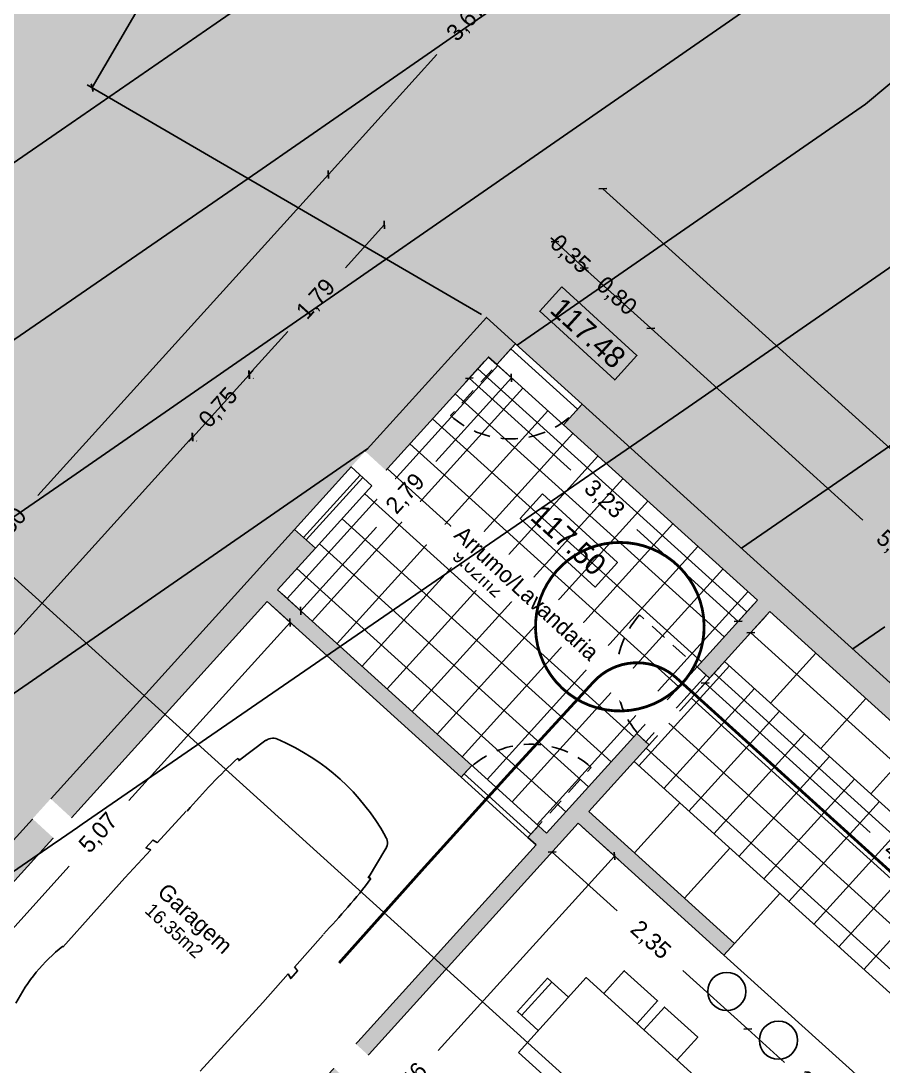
# Model space of a CAD drawing. Extents: x -196763 to -87592, y -65703 to -55832.
# Drawn here: x -87799.59 to -87791.92, y -65584.36 to -65575.05 of the extents above; entities that cross this region are included whole.
import ezdxf

# ---------------------------------------------------------------- set-up
doc = ezdxf.new("R2010")
doc.units = 0
doc.header["$MEASUREMENT"] = 0
doc.header["$PDMODE"] = 34
doc.header["$PDSIZE"] = 0.05
doc.linetypes.add('DASHED', pattern=[70, 50, -20])
for name, color, linetype in [('0_PROP.aux', 6, 'Continuous'), ('0_PROP.aux.cotas', 30, 'Continuous'), ('0_pROP.aux.legenda', 7, 'Continuous'), ('0_PROP.corte', 10, 'Continuous'), ('0_PROP.corte.vaos', 160, 'Continuous'), ('0_PROP.mob', 19, 'Continuous'), ('0_PROP.PMC', 5, 'Continuous'), ('0_PROP.trama', 251, 'Continuous'), ('0_PROP.vista3', 254, 'Continuous'), ('0_PROPfinal', 4, 'Continuous'), ('0_tramas piso0', 7, 'Continuous'), ('CV', 8, 'Continuous'), ('CVD', 6, 'Continuous')]:
    doc.layers.add(name, color=color, linetype=linetype)
doc.styles.add('creativespace', font='GOTHIC.TTF')
doc.dimstyles.new('creativespace', dxfattribs={"dimtxt": 0.15, "dimasz": 0.05, "dimexe": 0.05, "dimexo": 0.05, "dimgap": 0.2, "dimtad": 0, "dimtoh": 1, "dimzin": 1, "dimtxsty": 'creativespace', "dimblk": 'OBLIQUE', "dimcen": 0, "dimclrd": 251, "dimclre": 256, "dimclrt": 30, "dimazin": 3, "dimtfac": 1, "dimtmove": 0, "dimatfit": 3, "dimldrblk": 'OBLIQUE', "dimfxl": 1, "dimlwd": -1, "dimlwe": -1, "dimarcsym": 0})

# ---------------------------------------------------------------- blocks, each defined once
blk = doc.blocks.new('_Oblique')
at = {"color": 0, "linetype": 'ByBlock', "lineweight": -2}
blk.add_line((-0.5, -0.5), (0.5, 0.5), dxfattribs=at)
blk = doc.blocks.new('*D18')
at = {"layer": '0_PROP.aux.cotas', "transparency": 16777216}
for p, q in [((-87795.4616, -65578.0823), (-87795.6317, -65578.2702)), ((-87793.069, -65580.2475), (-87793.239, -65580.4354))]:
    blk.add_line(p, q, dxfattribs=at)
at = {"layer": '0_PROP.aux.cotas', "color": 251, "transparency": 16777216}
for p, q in [((-87795.5981, -65578.2332), (-87794.6946, -65579.0508)), ((-87793.2055, -65580.3983), (-87794.1091, -65579.5807))]:
    blk.add_line(p, q, dxfattribs=at)
at = {"layer": 'DEFPOINTS', "color": 0, "transparency": 16777216}
for p in [(-87795.4281, -65578.0453), (-87793.0355, -65580.2104), (-87793.2055, -65580.3983)]:
    blk.add_point(p, dxfattribs=at)
at = {"layer": '0_PROP.aux.cotas', "color": 251, "transparency": 16777216, "xscale": 0.05, "yscale": 0.05, "zscale": 0.05}
for p, rotation in [((-87795.5981, -65578.2332), 137.856957847918), ((-87793.2055, -65580.3983), 317.856957847918)]:
    blk.add_blockref('_Oblique', p, dxfattribs=dict(at, rotation=rotation))
at = {"layer": '0_PROP.aux.cotas', "color": 30, "transparency": 16777216, "insert": (-87794.4018, -65579.3158), "char_height": 0.15, "attachment_point": 5, "rotation": 317.85696, "style": 'creativespace'}
blk.add_mtext('3,23', dxfattribs=at)
blk = doc.blocks.new('*D19')
at = {"layer": '0_PROP.aux.cotas', "transparency": 16777216}
for p, q in [((-87792.9578, -65580.3482), (-87793.1278, -65580.5361)), ((-87787.6544, -65585.1474), (-87787.8244, -65585.3353))]:
    blk.add_line(p, q, dxfattribs=at)
at = {"layer": '0_PROP.aux.cotas', "color": 251, "transparency": 16777216}
for p, q in [((-87793.0943, -65580.499), (-87790.7321, -65582.6366)), ((-87787.7909, -65585.2982), (-87790.1531, -65583.1606))]:
    blk.add_line(p, q, dxfattribs=at)
at = {"layer": 'DEFPOINTS', "color": 0, "transparency": 16777216}
for p in [(-87792.9242, -65580.3111), (-87787.6209, -65585.1103), (-87787.7909, -65585.2982)]:
    blk.add_point(p, dxfattribs=at)
at = {"layer": '0_PROP.aux.cotas', "color": 251, "transparency": 16777216, "xscale": 0.05, "yscale": 0.05, "zscale": 0.05}
for p, rotation in [((-87793.0943, -65580.499), 137.856957847918), ((-87787.7909, -65585.2982), 317.856957847918)]:
    blk.add_blockref('_Oblique', p, dxfattribs=dict(at, rotation=rotation))
at = {"layer": '0_PROP.aux.cotas', "color": 30, "transparency": 16777216, "insert": (-87790.4426, -65582.8986), "char_height": 0.15, "attachment_point": 5, "rotation": 317.85696, "style": 'creativespace'}
blk.add_mtext('7,15', dxfattribs=at)
blk = doc.blocks.new('*D22')
at = {"layer": '0_PROP.aux.cotas', "transparency": 16777216}
for p, q in [((-87795.391, -65578.0788), (-87795.1861, -65578.2643)), ((-87797.2661, -65580.1509), (-87797.0612, -65580.3364))]:
    blk.add_line(p, q, dxfattribs=at)
at = {"layer": '0_PROP.aux.cotas', "color": 251, "transparency": 16777216}
for p, q in [((-87795.2232, -65578.2307), (-87795.8972, -65578.9755)), ((-87797.0983, -65580.3028), (-87796.4243, -65579.558))]:
    blk.add_line(p, q, dxfattribs=at)
at = {"layer": 'DEFPOINTS', "color": 0, "transparency": 16777216}
for p in [(-87795.4281, -65578.0453), (-87797.3032, -65580.1174), (-87797.0983, -65580.3028)]:
    blk.add_point(p, dxfattribs=at)
at = {"layer": '0_PROP.aux.cotas', "color": 251, "transparency": 16777216, "xscale": 0.05, "yscale": 0.05, "zscale": 0.05}
for p, rotation in [((-87795.2232, -65578.2307), 47.85695784791795), ((-87797.0983, -65580.3028), 227.856957847918)]:
    blk.add_blockref('_Oblique', p, dxfattribs=dict(at, rotation=rotation))
at = {"layer": '0_PROP.aux.cotas', "color": 30, "transparency": 16777216, "insert": (-87796.1607, -65579.2668), "char_height": 0.15, "attachment_point": 5, "rotation": 47.85696, "style": 'creativespace'}
blk.add_mtext('2,79', dxfattribs=at)
blk = doc.blocks.new('*D23')
at = {"layer": '0_PROP.aux.cotas', "transparency": 16777216}
for p, q in [((-87797.3601, -65580.2547), (-87797.1552, -65580.4402)), ((-87800.7587, -65584.0104), (-87800.5537, -65584.1958))]:
    blk.add_line(p, q, dxfattribs=at)
at = {"layer": '0_PROP.aux.cotas', "color": 251, "transparency": 16777216}
for p, q in [((-87797.1922, -65580.4066), (-87798.6262, -65581.9912)), ((-87800.5908, -65584.1622), (-87799.1569, -65582.5777))]:
    blk.add_line(p, q, dxfattribs=at)
at = {"layer": 'DEFPOINTS', "color": 0, "transparency": 16777216}
for p in [(-87797.3971, -65580.2212), (-87800.7957, -65583.9768), (-87800.5908, -65584.1622)]:
    blk.add_point(p, dxfattribs=at)
at = {"layer": '0_PROP.aux.cotas', "color": 251, "transparency": 16777216, "xscale": 0.05, "yscale": 0.05, "zscale": 0.05}
for p, rotation in [((-87797.1922, -65580.4066), 47.85695784791795), ((-87800.5908, -65584.1622), 227.856957847918)]:
    blk.add_blockref('_Oblique', p, dxfattribs=dict(at, rotation=rotation))
at = {"layer": '0_PROP.aux.cotas', "color": 30, "transparency": 16777216, "insert": (-87798.8915, -65582.2844), "char_height": 0.15, "attachment_point": 5, "rotation": 47.85696, "style": 'creativespace'}
blk.add_mtext('5,07', dxfattribs=at)
blk = doc.blocks.new('*D24')
at = {"layer": '0_PROP.aux.cotas', "transparency": 16777216}
for p, q in [((-87800.7622, -65583.9397), (-87800.6087, -65583.7701)), ((-87798.3696, -65586.1049), (-87798.2161, -65585.9353))]:
    blk.add_line(p, q, dxfattribs=at)
at = {"layer": '0_PROP.aux.cotas', "color": 251, "transparency": 16777216}
for p, q in [((-87800.6422, -65583.8072), (-87799.7387, -65584.6248)), ((-87798.2496, -65585.9723), (-87799.1532, -65585.1547))]:
    blk.add_line(p, q, dxfattribs=at)
at = {"layer": 'DEFPOINTS', "color": 0, "transparency": 16777216}
for p in [(-87800.7957, -65583.9768), (-87798.2496, -65585.9723), (-87798.4031, -65586.142)]:
    blk.add_point(p, dxfattribs=at)
at = {"layer": '0_PROP.aux.cotas', "color": 251, "transparency": 16777216, "xscale": 0.05, "yscale": 0.05, "zscale": 0.05}
for p, rotation in [((-87800.6422, -65583.8072), 137.856957847918), ((-87798.2496, -65585.9723), 317.856957847918)]:
    blk.add_blockref('_Oblique', p, dxfattribs=dict(at, rotation=rotation))
at = {"layer": '0_PROP.aux.cotas', "color": 30, "transparency": 16777216, "insert": (-87799.4459, -65584.8898), "char_height": 0.15, "attachment_point": 5, "rotation": 317.85696, "style": 'creativespace'}
blk.add_mtext('3,23', dxfattribs=at)
blk = doc.blocks.new('*D31')
at = {"layer": '0_PROP.aux.cotas', "transparency": 16777216}
for p, q in [((-87794.5915, -65582.228), (-87794.2692, -65582.5196)), ((-87798.2548, -65586.2762), (-87797.9326, -65586.5678))]:
    blk.add_line(p, q, dxfattribs=at)
at = {"layer": '0_PROP.aux.cotas', "color": 251, "transparency": 16777216}
for p, q in [((-87794.3063, -65582.486), (-87795.8738, -65584.2182)), ((-87797.9696, -65586.5342), (-87796.4021, -65584.802))]:
    blk.add_line(p, q, dxfattribs=at)
at = {"layer": 'DEFPOINTS', "color": 0, "transparency": 16777216}
for p in [(-87794.6285, -65582.1944), (-87798.2919, -65586.2426), (-87797.9696, -65586.5342)]:
    blk.add_point(p, dxfattribs=at)
at = {"layer": '0_PROP.aux.cotas', "color": 251, "transparency": 16777216, "xscale": 0.05, "yscale": 0.05, "zscale": 0.05}
for p, rotation in [((-87794.3063, -65582.486), 47.85695784791795), ((-87797.9696, -65586.5342), 227.856957847918)]:
    blk.add_blockref('_Oblique', p, dxfattribs=dict(at, rotation=rotation))
at = {"layer": '0_PROP.aux.cotas', "color": 30, "transparency": 16777216, "insert": (-87796.138, -65584.5101), "char_height": 0.15, "attachment_point": 5, "rotation": 47.85696, "style": 'creativespace'}
blk.add_mtext('5,46', dxfattribs=at)
blk = doc.blocks.new('*D32')
at = {"layer": '0_PROP.aux.cotas', "color": 251, "transparency": 16777216}
for p, q in [((-87794.8609, -65582.4512), (-87794.2833, -65582.974)), ((-87793.1201, -65584.0266), (-87793.6978, -65583.5038))]:
    blk.add_line(p, q, dxfattribs=at)
at = {"layer": 'DEFPOINTS', "color": 0, "transparency": 16777216}
for p in [(-87794.8609, -65582.4512), (-87793.1201, -65584.0266), (-87793.1201, -65584.0266)]:
    blk.add_point(p, dxfattribs=at)
at = {"layer": '0_PROP.aux.cotas', "color": 251, "transparency": 16777216, "xscale": 0.05, "yscale": 0.05, "zscale": 0.05}
for p, rotation in [((-87794.8609, -65582.4512), 137.856957847918), ((-87793.1201, -65584.0266), 317.856957847918)]:
    blk.add_blockref('_Oblique', p, dxfattribs=dict(at, rotation=rotation))
at = {"layer": '0_PROP.aux.cotas', "color": 30, "transparency": 16777216, "insert": (-87793.9905, -65583.2389), "char_height": 0.15, "attachment_point": 5, "rotation": 317.85696, "style": 'creativespace'}
blk.add_mtext('2,35', dxfattribs=at)
blk = doc.blocks.new('*D33')
at = {"layer": '0_PROP.aux.cotas', "color": 251, "transparency": 16777216}
for p, q in [((-87793.1201, -65584.0266), (-87792.7934, -65584.3223)), ((-87791.927, -65585.1063), (-87792.2538, -65584.8106))]:
    blk.add_line(p, q, dxfattribs=at)
at = {"layer": 'DEFPOINTS', "color": 0, "transparency": 16777216}
for p in [(-87793.1201, -65584.0266), (-87791.927, -65585.1063), (-87791.927, -65585.1063)]:
    blk.add_point(p, dxfattribs=at)
at = {"layer": '0_PROP.aux.cotas', "color": 251, "transparency": 16777216, "xscale": 0.05, "yscale": 0.05, "zscale": 0.05}
for p, rotation in [((-87793.1201, -65584.0266), 137.856957847918), ((-87791.927, -65585.1063), 317.856957847918)]:
    blk.add_blockref('_Oblique', p, dxfattribs=dict(at, rotation=rotation))
at = {"layer": '0_PROP.aux.cotas', "color": 30, "transparency": 16777216, "insert": (-87792.5236, -65584.5664), "char_height": 0.15, "attachment_point": 5, "rotation": 317.85696, "style": 'creativespace'}
blk.add_mtext('1,61', dxfattribs=at)
blk = doc.blocks.new('*D36')
at = {"layer": '0_PROP.aux.cotas', "transparency": 16777216}
for p, q in [((-87793.3604, -65580.793), (-87793.5334, -65580.9842)), ((-87789.8365, -65583.9819), (-87790.0095, -65584.1731))]:
    blk.add_line(p, q, dxfattribs=at)
at = {"layer": '0_PROP.aux.cotas', "color": 251, "transparency": 16777216}
for p, q in [((-87793.4998, -65580.9471), (-87792.031, -65582.2763)), ((-87789.9759, -65584.136), (-87791.4448, -65582.8068))]:
    blk.add_line(p, q, dxfattribs=at)
at = {"layer": 'DEFPOINTS', "color": 0, "transparency": 16777216}
for p in [(-87793.3268, -65580.756), (-87793.4998, -65580.9471), (-87789.803, -65583.9448)]:
    blk.add_point(p, dxfattribs=at)
at = {"layer": '0_PROP.aux.cotas', "color": 251, "transparency": 16777216, "xscale": 0.05, "yscale": 0.05, "zscale": 0.05}
for p, rotation in [((-87793.4998, -65580.9471), 137.856957847918), ((-87789.9759, -65584.136), 317.856957847918)]:
    blk.add_blockref('_Oblique', p, dxfattribs=dict(at, rotation=rotation))
at = {"layer": '0_PROP.aux.cotas', "color": 30, "transparency": 16777216, "insert": (-87791.7379, -65582.5415), "char_height": 0.15, "attachment_point": 5, "rotation": 317.85696, "style": 'creativespace'}
blk.add_mtext('4,75', dxfattribs=at)
blk = doc.blocks.new('*D64')
at = {"layer": '0_PROP.aux.cotas', "color": 251, "transparency": 16777216}
for p, q in [((-87796.8516, -65576.42), (-87799.4377, -65579.2777)), ((-87802.5547, -65582.7222), (-87799.9686, -65579.8644))]:
    blk.add_line(p, q, dxfattribs=at)
at = {"layer": 'DEFPOINTS', "color": 0, "transparency": 16777216}
for p in [(-87796.8516, -65576.42), (-87802.5547, -65582.7222), (-87802.5547, -65582.7222)]:
    blk.add_point(p, dxfattribs=at)
at = {"layer": '0_PROP.aux.cotas', "color": 251, "transparency": 16777216, "xscale": 0.05, "yscale": 0.05, "zscale": 0.05}
for p, rotation in [((-87796.8516, -65576.42), 47.85695784791795), ((-87802.5547, -65582.7222), 227.856957847918)]:
    blk.add_blockref('_Oblique', p, dxfattribs=dict(at, rotation=rotation))
at = {"layer": '0_PROP.aux.cotas', "color": 30, "transparency": 16777216, "insert": (-87799.7031, -65579.5711), "char_height": 0.15, "attachment_point": 5, "rotation": 47.85696, "style": 'creativespace'}
blk.add_mtext('8,50', dxfattribs=at)
blk = doc.blocks.new('*D65')
at = {"layer": '0_PROP.aux.cotas', "color": 251, "transparency": 16777216}
for p, q in [((-87797.5557, -65578.2031), (-87797.5221, -65578.166)), ((-87798.0589, -65578.7592), (-87797.5557, -65578.2031)), ((-87798.0589, -65578.7592), (-87798.0925, -65578.7963))]:
    blk.add_line(p, q, dxfattribs=at)
at = {"layer": '0_PROP.aux.cotas', "transparency": 16777216}
for p, q in [((-87797.5216, -65578.2339), (-87797.5186, -65578.2366)), ((-87798.0249, -65578.79), (-87798.0218, -65578.7927))]:
    blk.add_line(p, q, dxfattribs=at)
at = {"layer": 'DEFPOINTS', "color": 0, "transparency": 16777216}
for p in [(-87797.5587, -65578.2004), (-87797.5557, -65578.2031), (-87798.0619, -65578.7565)]:
    blk.add_point(p, dxfattribs=at)
at = {"layer": '0_PROP.aux.cotas', "color": 251, "transparency": 16777216, "xscale": 0.05, "yscale": 0.05, "zscale": 0.05}
for p, rotation in [((-87797.5557, -65578.2031), 227.856957847918), ((-87798.0589, -65578.7592), 47.85695784791795)]:
    blk.add_blockref('_Oblique', p, dxfattribs=dict(at, rotation=rotation))
at = {"layer": '0_PROP.aux.cotas', "color": 30, "transparency": 16777216, "insert": (-87797.8251, -65578.5008), "char_height": 0.15, "attachment_point": 5, "rotation": 47.85696, "style": 'creativespace'}
blk.add_mtext('0,75', dxfattribs=at)
blk = doc.blocks.new('*D66')
at = {"layer": '0_PROP.aux.cotas', "color": 251, "transparency": 16777216}
for p, q in [((-87796.3545, -65576.8697), (-87796.7009, -65577.2525)), ((-87797.5587, -65578.2004), (-87797.2123, -65577.8176))]:
    blk.add_line(p, q, dxfattribs=at)
at = {"layer": 'DEFPOINTS', "color": 0, "transparency": 16777216}
for p in [(-87796.3545, -65576.8697), (-87796.3545, -65576.8697), (-87797.5587, -65578.2004)]:
    blk.add_point(p, dxfattribs=at)
at = {"layer": '0_PROP.aux.cotas', "color": 251, "transparency": 16777216, "xscale": 0.05, "yscale": 0.05, "zscale": 0.05}
for p, rotation in [((-87796.3545, -65576.8697), 47.85695784791795), ((-87797.5587, -65578.2004), 227.856957847918)]:
    blk.add_blockref('_Oblique', p, dxfattribs=dict(at, rotation=rotation))
at = {"layer": '0_PROP.aux.cotas', "color": 30, "transparency": 16777216, "insert": (-87796.9566, -65577.535), "char_height": 0.15, "attachment_point": 5, "rotation": 47.85696, "style": 'creativespace'}
blk.add_mtext('1,79', dxfattribs=at)
blk = doc.blocks.new('*D67')
at = {"layer": '0_PROP.aux.cotas', "color": 251, "transparency": 16777216}
for p, q in [((-87798.0619, -65578.7565), (-87799.7956, -65580.6723)), ((-87802.0577, -65583.172), (-87800.324, -65581.2561))]:
    blk.add_line(p, q, dxfattribs=at)
at = {"layer": 'DEFPOINTS', "color": 0, "transparency": 16777216}
for p in [(-87798.0619, -65578.7565), (-87802.0577, -65583.172), (-87802.0577, -65583.172)]:
    blk.add_point(p, dxfattribs=at)
at = {"layer": '0_PROP.aux.cotas', "color": 251, "transparency": 16777216, "xscale": 0.05, "yscale": 0.05, "zscale": 0.05}
for p, rotation in [((-87798.0619, -65578.7565), 47.85695784791795), ((-87802.0577, -65583.172), 227.856957847918)]:
    blk.add_blockref('_Oblique', p, dxfattribs=dict(at, rotation=rotation))
at = {"layer": '0_PROP.aux.cotas', "color": 30, "transparency": 16777216, "insert": (-87800.0598, -65580.9642), "char_height": 0.15, "attachment_point": 5, "rotation": 47.85696, "style": 'creativespace'}
blk.add_mtext('5,96', dxfattribs=at)
blk = doc.blocks.new('*D69')
at = {"layer": '0_PROP.aux.cotas', "color": 251, "transparency": 16777216}
for p, q in [((-87794.39, -65573.6998), (-87795.355, -65574.7662)), ((-87796.8516, -65576.42), (-87795.8865, -65575.3535))]:
    blk.add_line(p, q, dxfattribs=at)
at = {"layer": 'DEFPOINTS', "color": 0, "transparency": 16777216}
for p in [(-87794.39, -65573.6998), (-87794.39, -65573.6998), (-87796.8516, -65576.42)]:
    blk.add_point(p, dxfattribs=at)
at = {"layer": '0_PROP.aux.cotas', "color": 251, "transparency": 16777216, "xscale": 0.05, "yscale": 0.05, "zscale": 0.05}
for p, rotation in [((-87794.39, -65573.6998), 47.85695784791795), ((-87796.8516, -65576.42), 227.856957847918)]:
    blk.add_blockref('_Oblique', p, dxfattribs=dict(at, rotation=rotation))
at = {"layer": '0_PROP.aux.cotas', "color": 30, "transparency": 16777216, "insert": (-87795.6208, -65575.0599), "char_height": 0.15, "attachment_point": 5, "rotation": 47.85696, "style": 'creativespace'}
blk.add_mtext('3,67', dxfattribs=at)
blk = doc.blocks.new('*D70')
at = {"layer": '0_PROP.aux.cotas', "color": 251, "transparency": 16777216}
for p, q in [((-87794.8357, -65577.0181), (-87794.8728, -65576.9845)), ((-87794.8357, -65577.0181), (-87794.5762, -65577.2529)), ((-87794.5762, -65577.2529), (-87794.5391, -65577.2865))]:
    blk.add_line(p, q, dxfattribs=at)
at = {"layer": 'DEFPOINTS', "color": 0, "transparency": 16777216}
for p in [(-87794.8357, -65577.0181), (-87794.5762, -65577.2529), (-87794.5762, -65577.2529)]:
    blk.add_point(p, dxfattribs=at)
at = {"layer": '0_PROP.aux.cotas', "color": 251, "transparency": 16777216, "xscale": 0.05, "yscale": 0.05, "zscale": 0.05}
for p, rotation in [((-87794.8357, -65577.0181), 317.856957847918), ((-87794.5762, -65577.2529), 137.856957847918)]:
    blk.add_blockref('_Oblique', p, dxfattribs=dict(at, rotation=rotation))
at = {"layer": '0_PROP.aux.cotas', "color": 30, "transparency": 16777216, "insert": (-87794.706, -65577.1355), "char_height": 0.15, "attachment_point": 5, "rotation": 317.85696, "style": 'creativespace'}
blk.add_mtext('0,35', dxfattribs=at)
blk = doc.blocks.new('*D71')
at = {"layer": '0_PROP.aux.cotas', "color": 251, "transparency": 16777216}
for p, q in [((-87794.5762, -65577.2529), (-87794.6133, -65577.2194)), ((-87794.5762, -65577.2529), (-87793.983, -65577.7897)), ((-87793.983, -65577.7897), (-87793.9459, -65577.8233))]:
    blk.add_line(p, q, dxfattribs=at)
at = {"layer": 'DEFPOINTS', "color": 0, "transparency": 16777216}
for p in [(-87794.5762, -65577.2529), (-87793.983, -65577.7897), (-87793.983, -65577.7897)]:
    blk.add_point(p, dxfattribs=at)
at = {"layer": '0_PROP.aux.cotas', "color": 251, "transparency": 16777216, "xscale": 0.05, "yscale": 0.05, "zscale": 0.05}
for p, rotation in [((-87794.5762, -65577.2529), 317.856957847918), ((-87793.983, -65577.7897), 137.856957847918)]:
    blk.add_blockref('_Oblique', p, dxfattribs=dict(at, rotation=rotation))
at = {"layer": '0_PROP.aux.cotas', "color": 30, "transparency": 16777216, "insert": (-87794.2939, -65577.5084), "char_height": 0.15, "attachment_point": 5, "rotation": 317.85696, "style": 'creativespace'}
blk.add_mtext('0,80', dxfattribs=at)
blk = doc.blocks.new('*D72')
at = {"layer": '0_PROP.aux.cotas', "color": 251, "transparency": 16777216}
for p, q in [((-87793.983, -65577.7897), (-87792.096, -65579.4974)), ((-87789.6236, -65581.7347), (-87791.5107, -65580.027))]:
    blk.add_line(p, q, dxfattribs=at)
at = {"layer": 'DEFPOINTS', "color": 0, "transparency": 16777216}
for p in [(-87793.983, -65577.7897), (-87789.6236, -65581.7347), (-87789.6236, -65581.7347)]:
    blk.add_point(p, dxfattribs=at)
at = {"layer": '0_PROP.aux.cotas', "color": 251, "transparency": 16777216, "xscale": 0.05, "yscale": 0.05, "zscale": 0.05}
for p, rotation in [((-87793.983, -65577.7897), 137.856957847918), ((-87789.6236, -65581.7347), 317.856957847918)]:
    blk.add_blockref('_Oblique', p, dxfattribs=dict(at, rotation=rotation))
at = {"layer": '0_PROP.aux.cotas', "color": 30, "transparency": 16777216, "insert": (-87791.8033, -65579.7622), "char_height": 0.15, "attachment_point": 5, "rotation": 317.85696, "style": 'creativespace'}
blk.add_mtext('5,88', dxfattribs=at)
blk = doc.blocks.new('*D77')
at = {"layer": '0_PROP.aux.cotas', "color": 251, "transparency": 16777216}
for p, q in [((-87794.4101, -65576.5477), (-87788.2503, -65582.1219)), ((-87781.4348, -65588.2895), (-87787.5946, -65582.7153))]:
    blk.add_line(p, q, dxfattribs=at)
at = {"layer": 'DEFPOINTS', "color": 0, "transparency": 16777216}
for p in [(-87794.4101, -65576.5477), (-87781.4348, -65588.2895), (-87781.4348, -65588.2895)]:
    blk.add_point(p, dxfattribs=at)
at = {"layer": '0_PROP.aux.cotas', "color": 251, "transparency": 16777216, "xscale": 0.05, "yscale": 0.05, "zscale": 0.05}
for p, rotation in [((-87794.4101, -65576.5477), 137.856957847918), ((-87781.4348, -65588.2895), 317.856957847918)]:
    blk.add_blockref('_Oblique', p, dxfattribs=dict(at, rotation=rotation))
at = {"layer": '0_PROP.aux.cotas', "color": 30, "transparency": 16777216, "insert": (-87787.9224, -65582.4186), "char_height": 0.15, "attachment_point": 5, "rotation": 317.85696, "style": 'creativespace'}
blk.add_mtext('17,50', dxfattribs=at)
blk = doc.blocks.new('*D88')
at = {"layer": '0_PROP.aux.cotas', "color": 251, "transparency": 16777216}
for p, q in [((-87795.4923, -65569.7111), (-87797.0256, -65572.3405)), ((-87798.9535, -65575.6466), (-87797.4202, -65573.0172))]:
    blk.add_line(p, q, dxfattribs=at)
at = {"layer": '0_PROP.aux.cotas', "transparency": 16777216}
for p, q in [((-87792.0277, -65571.7314), (-87795.5355, -65569.6859)), ((-87795.4889, -65577.667), (-87798.9967, -65575.6214))]:
    blk.add_line(p, q, dxfattribs=at)
at = {"layer": 'DEFPOINTS', "color": 0, "transparency": 16777216}
for p in [(-87795.4923, -65569.7111), (-87791.9845, -65571.7566), (-87795.4457, -65577.6922)]:
    blk.add_point(p, dxfattribs=at)
at = {"layer": '0_PROP.aux.cotas', "color": 251, "transparency": 16777216, "xscale": 0.05, "yscale": 0.05, "zscale": 0.05}
for p, rotation in [((-87795.4923, -65569.7111), 59.75197543838532), ((-87798.9535, -65575.6466), 239.7519754383853)]:
    blk.add_blockref('_Oblique', p, dxfattribs=dict(at, rotation=rotation))
at = {"layer": '0_PROP.aux.cotas', "color": 30, "transparency": 16777216, "insert": (-87797.2229, -65572.6788), "char_height": 0.15, "attachment_point": 5, "rotation": 239.75198, "style": 'creativespace'}
blk.add_mtext('7,00', dxfattribs=at)

msp = doc.modelspace()

# ---------------------------------------------------------------- hatches: boundary and pattern name
at = {"layer": '0_PROP.trama'}
h = msp.add_hatch(color=256, dxfattribs=at)
h.dxf.hatch_style = 1
h.paths.add_polyline_path([(-87792.7565, -65580.1257), (-87792.8677, -65580.0251), (-87792.8677, -65580.0251), (-87792.7565, -65580.1257)])
h.paths.add_polyline_path([(-87792.7565, -65580.1257), (-87792.8677, -65580.0251), (-87792.8677, -65580.0251), (-87794.593, -65578.4638), (-87794.7611, -65578.6488), (-87793.0355, -65580.2104), (-87793.5722, -65580.8036), (-87793.4907, -65580.8774), (-87793.461, -65580.9043), (-87792.7565, -65580.1257)])
h.paths.add_polyline_path([(-87795.1862, -65577.927), (-87795.4457, -65577.6922), (-87796.6498, -65579.0228), (-87796.5572, -65579.1067), (-87796.4645, -65579.1906), (-87795.4281, -65578.0453), (-87795.3539, -65578.1124)])
h = msp.add_hatch(color=256, dxfattribs=at)
h.dxf.hatch_style = 1
h.paths.add_polyline_path([(-87801.1488, -65583.9944), (-87800.9164, -65584.2047), (-87800.8326, -65584.112), (-87800.7487, -65584.0194), (-87800.7957, -65583.9768), (-87797.3971, -65580.2212), (-87795.6706, -65581.7837), (-87795.6194, -65581.7272), (-87795.5765, -65581.6799), (-87795.5877, -65581.6698), (-87797.3032, -65580.1174), (-87796.9677, -65579.7467), (-87797.1531, -65579.5789)])
h.paths.add_polyline_path([(-87798.4031, -65586.142), (-87798.5243, -65586.0323), (-87798.692, -65586.2177), (-87798.4596, -65586.428), (-87794.6285, -65582.1944), (-87793.3326, -65583.3672), (-87793.2387, -65583.2634), (-87794.5346, -65582.0906), (-87793.9979, -65581.4975), (-87794.0544, -65581.4464), (-87794.109, -65581.3968), (-87794.9106, -65582.2826), (-87794.9833, -65582.2167), (-87795.0504, -65582.2909), (-87795.0773, -65582.3205), (-87795.0045, -65582.3864)])
h.paths.add_polyline_path([(-87789.1214, -65583.4152), (-87789.2892, -65583.6006), (-87787.6209, -65585.1103), (-87787.4531, -65584.9249)])
h = msp.add_hatch(color=256, dxfattribs=at)
h.dxf.hatch_style = 1
h.paths.add_polyline_path([(-87790.2336, -65582.4088), (-87792.7565, -65580.1257), (-87792.9242, -65580.3111), (-87790.4014, -65582.5941)])

# ---------------------------------------------------------------- linework, layer by layer
at = {"layer": '0_PROP.aux', "linetype": 'DASHED', "ltscale": 0.003}
for p, q in [((-87793.4907, -65580.8774), (-87794.084, -65580.3406)), ((-87795.0504, -65582.2909), (-87794.5136, -65581.6976))]:
    msp.add_line(p, q, dxfattribs=at)
msp.add_lwpolyline([(-87795.2281, -65577.9733), (-87795.7649, -65578.5665)], dxfattribs=at)
for centre, start, end in [((-87793.4907, -65580.8774), 137.85696, 230.72252), ((-87795.0504, -65582.2909), 47.85696, 140.72252)]:
    msp.add_arc(centre, 0.8001, start, end, dxfattribs=at)
at = {"layer": '0_PROP.aux.cotas'}
for points in [[(-87794.7743, -65577.419), (-87794.9717, -65577.6371), (-87794.3037, -65578.2483), (-87794.1064, -65578.0302)], [(-87794.9483, -65579.2628), (-87795.1457, -65579.481), (-87794.4778, -65580.0921), (-87794.2804, -65579.874)]]:
    msp.add_lwpolyline(points, close=True, dxfattribs=at)
at = {"layer": '0_PROP.corte', "linetype": 'Continuous'}
for p, q in [((-87793.461, -65580.9043), (-87793.5175, -65580.8531)), ((-87793.9979, -65581.4975), (-87794.0544, -65581.4464))]:
    msp.add_line(p, q, dxfattribs=at)
at = {"layer": '0_PROP.corte'}
for p, q in [((-87795.6706, -65581.7837), (-87795.6194, -65581.7272)), ((-87795.0773, -65582.3205), (-87795.0262, -65582.264))]:
    msp.add_line(p, q, dxfattribs=at)
for points in [[(-87795.1862, -65577.927), (-87795.4457, -65577.6922), (-87796.6498, -65579.0228)], [(-87795.3539, -65578.1124), (-87795.1862, -65577.927)], [(-87795.3539, -65578.1124), (-87795.1862, -65577.927)], [(-87795.3539, -65578.1124), (-87795.4281, -65578.0453), (-87796.4645, -65579.1906)], [(-87794.7608, -65578.6492), (-87794.593, -65578.4638)], [(-87794.593, -65578.4638), (-87790.2336, -65582.4088)], [(-87793.0355, -65580.2104), (-87794.7608, -65578.6492)], [(-87796.4645, -65579.1906), (-87796.6498, -65579.0228)], [(-87797.1531, -65579.5789), (-87801.1488, -65583.9944), (-87800.9164, -65584.2047)], [(-87796.9677, -65579.7467), (-87797.1531, -65579.5789)], [(-87796.9677, -65579.7467), (-87797.3032, -65580.1174)], [(-87795.5765, -65581.6799), (-87797.3032, -65580.1174)], [(-87797.3971, -65580.2212), (-87800.7957, -65583.9768), (-87800.7487, -65584.0194)], [(-87795.6706, -65581.7837), (-87797.3971, -65580.2212)], [(-87793.5722, -65580.8036), (-87793.0355, -65580.2104)], [(-87793.461, -65580.9043), (-87792.9242, -65580.3111)], [(-87792.9242, -65580.3111), (-87790.4014, -65582.5941), (-87790.2336, -65582.4088)], [(-87794.9106, -65582.2826), (-87794.109, -65581.3968)], [(-87793.9978, -65581.4974), (-87794.109, -65581.3968)], [(-87794.5346, -65582.0906), (-87793.9978, -65581.4974)], [(-87795.5765, -65581.6799), (-87795.6705, -65581.7837)], [(-87794.5346, -65582.0906), (-87793.2387, -65583.2634), (-87793.3326, -65583.3672), (-87794.6285, -65582.1944)], [(-87798.2919, -65586.2426), (-87794.6285, -65582.1944)], [(-87794.9833, -65582.2167), (-87795.0773, -65582.3205)], [(-87794.9106, -65582.2826), (-87794.9833, -65582.2167)], [(-87795.0045, -65582.3864), (-87795.0773, -65582.3205)], [(-87798.4031, -65586.142), (-87795.0045, -65582.3864)]]:
    msp.add_lwpolyline(points, dxfattribs=at)
at = {"layer": '0_PROP.corte', "linetype": 'Continuous'}
msp.add_lwpolyline([(-87793.461, -65580.9043), (-87793.5722, -65580.8036)], dxfattribs=at)
at = {"layer": '0_PROP.corte.vaos', "linetype": 'Continuous'}
for points in [[(-87794.593, -65578.4638), (-87795.1862, -65577.927), (-87795.2281, -65577.9733), (-87794.6349, -65578.5101), (-87794.593, -65578.4638)], [(-87793.461, -65580.9043), (-87793.4907, -65580.8774), (-87794.0276, -65581.4707), (-87793.9979, -65581.4975), (-87793.461, -65580.9043)], [(-87795.0773, -65582.3205), (-87795.0504, -65582.2909), (-87795.6437, -65581.754), (-87795.6706, -65581.7837), (-87795.0773, -65582.3205)]]:
    msp.add_lwpolyline(points, dxfattribs=at)
at = {"layer": '0_PROP.mob'}
for points in [[(-87792.5146, -65580.6818), (-87792.9172, -65581.1267)], [(-87793.3268, -65580.756), (-87788.0234, -65585.5552)], [(-87792.0697, -65581.0844), (-87792.4723, -65581.5293)], [(-87797.6503, -65581.6379), (-87797.4077, -65581.4549)], [(-87791.6248, -65581.487), (-87792.0274, -65581.9319)], [(-87797.6625, -65581.6182), (-87797.6326, -65581.6325)], [(-87794.132, -65581.6457), (-87791.4205, -65584.0995)], [(-87793.7258, -65582.0133), (-87794.1284, -65582.4582)], [(-87793.2809, -65582.4159), (-87793.6835, -65582.8608)], [(-87792.8361, -65582.8185), (-87793.2387, -65583.2634)], [(-87793.3326, -65583.3672), (-87791.917, -65584.6482)], [(-87794.7163, -65583.7425), (-87794.9023, -65583.5742), (-87795.1708, -65583.8709), (-87794.9848, -65584.0392)], [(-87794.4027, -65583.7094), (-87794.2195, -65583.507), (-87793.9229, -65583.7754), (-87794.1061, -65583.9779)], [(-87794.8647, -65583.6083), (-87795.1331, -65583.905)], [(-87793.7494, -65584.3007), (-87793.5662, -65584.0982), (-87793.8628, -65583.8298), (-87794.046, -65584.0322)]]:
    msp.add_lwpolyline(points, dxfattribs=at)
msp.add_lwpolyline([(-87795.1616, -65584.2346), (-87794.1964, -65585.108), (-87793.5935, -65584.4418), (-87794.5587, -65583.5683)], close=True, dxfattribs=at)
for centre in [(-87793.3076, -65583.6917), (-87792.8476, -65584.1251)]:
    msp.add_circle(centre, 0.1699, dxfattribs=at)
for centre, radius, start, end in [((-87797.3467, -65581.5371), 0.1, 56.96464, 126.55202), ((-87798.0933, -65583.2896), 2.0051, 29.33399, 66.37992), ((-87796.4262, -65582.3702), 0.1, 329.16189, 38.74928)]:
    msp.add_arc(centre, radius, start, end, dxfattribs=at)
at = {"layer": '0_PROP.trama'}
for points in [[(-87795.344, -65578.1214), (-87797.2191, -65580.1935)], [(-87793.1294, -65580.3142), (-87795.522, -65578.1491)], [(-87795.3539, -65578.1124), (-87794.7608, -65578.6492)], [(-87795.1215, -65578.3227), (-87796.9967, -65580.3948)], [(-87793.3307, -65580.5367), (-87795.7233, -65578.3715)], [(-87794.8991, -65578.524), (-87796.7742, -65580.5961)], [(-87793.532, -65580.7591), (-87795.9246, -65578.594)], [(-87794.6767, -65578.7253), (-87796.5518, -65580.7974)], [(-87793.7333, -65580.9816), (-87796.1259, -65578.8164)], [(-87794.4542, -65578.9266), (-87796.3293, -65580.9987)], [(-87793.9346, -65581.204), (-87796.3272, -65579.0388)], [(-87794.2318, -65579.1279), (-87796.1069, -65581.2)], [(-87794.1359, -65581.4265), (-87796.5285, -65579.2613)], [(-87794.0093, -65579.3292), (-87795.8845, -65581.4013)], [(-87794.3372, -65581.6489), (-87796.7298, -65579.4837)], [(-87793.7869, -65579.5304), (-87795.662, -65581.6026)], [(-87794.5385, -65581.8713), (-87796.9311, -65579.7062)], [(-87793.5644, -65579.7317), (-87795.4396, -65581.8039)], [(-87794.7398, -65582.0938), (-87797.1324, -65579.9286)], [(-87793.342, -65579.933), (-87795.2171, -65582.0052)], [(-87793.1196, -65580.1343), (-87794.9947, -65582.2064)], [(-87793.5722, -65580.8036), (-87794.109, -65581.3968)], [(-87795.5877, -65581.6698), (-87794.9833, -65582.2167)], [(-87792.1724, -65581.8006), (-87792.9776, -65582.6904)], [(-87791.95, -65582.0019), (-87792.7552, -65582.8917)], [(-87791.7275, -65582.2032), (-87792.5327, -65583.093)], [(-87791.5051, -65582.4045), (-87792.3103, -65583.2943)], [(-87791.2827, -65582.6058), (-87792.0878, -65583.4956)]]:
    msp.add_lwpolyline(points, dxfattribs=at)
at = {"layer": 'CV', "linetype": 'Continuous'}
msp.add_lwpolyline([(-87795.1724, -65577.9395), (-87792.0735, -65575.7961)], dxfattribs=at)
for points in [[(-87790.881, -65574.796, 0), (-87792.0735, -65575.7961, 0)], [(-87791.901, -65580.447, 0), (-87792.1855, -65580.6425, 0)]]:
    msp.add_polyline3d(points, dxfattribs=at)

# ---------------------------------------------------------------- texts
at = {"layer": '0_PROP.aux.cotas', "color": 255, "linetype": 'ByBlock', "char_height": 0.19, "attachment_point": 5, "rotation": 317.85696}
for s, insert in [('{\\C256;117.48}', (-87794.5413, -65577.8312)), ('{\\C256;117.50}', (-87794.7153, -65579.675))]:
    msp.add_mtext(s, dxfattribs=dict(at, insert=insert))

# ---------------------------------------------------------------- dimensions: what is measured, and where the dimension line sits
at = {"layer": '0_PROP.aux.cotas'}
dim = msp.add_aligned_dim(p1=(-87795.4457, -65577.6922), p2=(-87791.9845, -65571.7566), distance=4.0607, text='7,00', dimstyle='creativespace', dxfattribs=at)
dim.commit()
dim.dimension.update_dxf_attribs({"geometry": '*D88', "text_midpoint": (-87797.2229, -65572.6788)})
for p1, p2, picture, middle in [((-87796.8516, -65576.42), (-87794.39, -65573.6998), '*D69', (-87795.6208, -65575.0599)), ((-87797.5587, -65578.2004), (-87796.3545, -65576.8697), '*D66', (-87796.9566, -65577.535))]:
    dim = msp.add_aligned_dim(p1=p1, p2=p2, distance=0, dimstyle='creativespace', dxfattribs=at)
    dim.commit()
    dim.dimension.update_dxf_attribs({"geometry": picture, "text_midpoint": middle})
for base, p1, p2, angle, picture, middle, dimtype in [((-87794.5762, -65577.2529), (-87794.8357, -65577.0181), (-87794.5762, -65577.2529), 317.85696, '*D70', (-87794.706, -65577.1355), 160), ((-87793.983, -65577.7897), (-87794.5762, -65577.2529), (-87793.983, -65577.7897), 317.85696, '*D71', (-87794.2939, -65577.5084), 160), ((-87797.5557, -65578.2031), (-87798.0619, -65578.7565), (-87797.5587, -65578.2004), 47.85696, '*D65', (-87797.8251, -65578.5008), 161)]:
    dim = msp.add_linear_dim(base=base, p1=p1, p2=p2, angle=angle, dimstyle='creativespace', dxfattribs=at)
    dim.commit()
    dim.dimension.update_dxf_attribs({"geometry": picture, "text_midpoint": middle, "dimtype": dimtype})
for base, p1, p2, picture, middle in [((-87793.1201, -65584.0266), (-87794.8609, -65582.4512), (-87793.1201, -65584.0266), '*D32', (-87793.9905, -65583.2389)), ((-87791.927, -65585.1063), (-87793.1201, -65584.0266), (-87791.927, -65585.1063), '*D33', (-87792.5236, -65584.5664))]:
    dim = msp.add_linear_dim(base=base, p1=p1, p2=p2, angle=317.85696, dimstyle='creativespace', dxfattribs=at)
    dim.commit()
    dim.dimension.update_dxf_attribs({"geometry": picture, "text_midpoint": middle})

# ---------------------------------------------------------------- next in the draw order: texts
at = {"layer": '0_pROP.aux.legenda', "char_height": 0.12, "width": 1.875618, "attachment_point": 9, "rotation": 317.42768, "bg_fill": 2}
for s, insert in [('{\\fCentury Gothic|b0|i0|c0|p34;9.02m2}', (-87795.3654, -65580.1963)), ('{\\fCentury Gothic|b0|i0|c0|p34;16.35m2}', (-87798.0345, -65583.4066))]:
    msp.add_mtext(s, dxfattribs=dict(at, insert=insert))

# ---------------------------------------------------------------- next in the draw order: linework, layer by layer
at = {"layer": '0_PROP.aux', "linetype": 'DASHED', "ltscale": 0.003}
msp.add_arc((-87795.2281, -65577.9733), 0.8, 227.85696, 317.85696, dxfattribs=at)
at = {"layer": '0_PROP.corte.vaos'}
for points in [[(-87797.0722, -65579.6521), (-87796.5689, -65579.096)], [(-87797.0486, -65579.6734), (-87796.5454, -65579.1173)]]:
    msp.add_lwpolyline(points, dxfattribs=at)
at = {"layer": '0_PROP.mob'}
for points in [[(-87798.3759, -65582.3687), (-87798.1157, -65582.0859)], [(-87798.4316, -65582.4303), (-87798.4749, -65582.4118), (-87798.4131, -65582.3436), (-87798.3744, -65582.3671)]]:
    msp.add_lwpolyline(points, dxfattribs=at)
for centre, radius, start, end in [((-87793.9234, -65585.6285), 5.4818, 132.93793, 139.74549), ((-87798.2201, -65584.5323), 1.5923, 128.66141, 152.49624)]:
    msp.add_arc(centre, radius, start, end, dxfattribs=at)
at = {"layer": '0_PROP.vista3'}
msp.add_lwpolyline([(-87796.4645, -65579.1906), (-87796.9677, -65579.7467), (-87797.1531, -65579.5789), (-87796.6498, -65579.0228), (-87796.4645, -65579.1906)], dxfattribs=at)
at = {"layer": 'CV', "linetype": 'Continuous'}
msp.add_lwpolyline([(-87801.1803, -65582.0948), (-87796.5012, -65578.8585)], dxfattribs=at)

# ---------------------------------------------------------------- next in the draw order: texts
at = {"layer": '0_pROP.aux.legenda', "char_height": 0.145, "width": 3.222556, "attachment_point": 9, "rotation": 317.42768, "bg_fill": 2}
for s, insert in [('\\pxql;{\\fCentury Gothic|b0|i0|c0|p34;Arrumo/Lavandaria}', (-87793.3711, -65581.8238)), ('\\pxql;{\\fCentury Gothic|b0|i0|c0|p34;Garagem}', (-87796.0401, -65585.034))]:
    msp.add_mtext(s, dxfattribs=dict(at, insert=insert))

# ---------------------------------------------------------------- next in the draw order: hatches: boundary and pattern name
at = {"layer": '0_tramas piso0', "transparency": 33554536}
h = msp.add_hatch(color=55, dxfattribs=at)
h.dxf.hatch_style = 1
h.paths.add_polyline_path([(-87781.781, -65601.29), (-87775.512, -65593.673), (-87769.826, -65586.055), (-87769.1454, -65585.0749), (-87800.258, -65566.932), (-87824.7643, -65598.8955), (-87820.0634, -65604.2229), (-87804.167, -65587.3303), (-87795.4457, -65577.6922), (-87782.4704, -65589.4339), (-87789.8501, -65597.5891), (-87789.1829, -65598.193), (-87790.5245, -65599.6755), (-87796.2857, -65594.462), (-87810.7711, -65613.9427, 0.026518), (-87799.6487, -65623.3028), (-87798.54, -65622.935), (-87796.168, -65620.22), (-87792.158, -65615.619), (-87787.572, -65608.837)])
h.paths.add_polyline_path([(-87797.2133, -65593.6235), (-87801.4785, -65589.7639), (-87817.7382, -65606.8578), (-87816.632, -65608.1114, 0.002029), (-87815.8696, -65608.9118, 0.008016), (-87812.521, -65612.2792)], flags=17)

# ---------------------------------------------------------------- next in the draw order: linework, layer by layer
at = {"layer": '0_PROP.mob'}
for points in [[(-87799.2129, -65583.2984), (-87798.6616, -65582.6797), (-87798.4313, -65582.4299)], [(-87796.4967, -65582.6818), (-87796.3412, -65582.42)], [(-87796.476, -65582.692), (-87796.4955, -65582.6615)], [(-87797.154, -65583.4744), (-87796.8986, -65583.1874)], [(-87797.2098, -65583.536), (-87797.1871, -65583.5772), (-87797.1253, -65583.5089), (-87797.1526, -65583.4727)], [(-87797.9934, -65584.4019), (-87797.435, -65583.7896), (-87797.2094, -65583.5356)]]:
    msp.add_lwpolyline(points, dxfattribs=at)
msp.add_arc((-87800.838, -65579.3712), 5.4818, 315.96843, 322.77598, dxfattribs=at)
at = {"layer": '0_PROP.PMC', "linetype": 'DASHED', "ltscale": 0.003, "const_width": 0.025}
msp.add_lwpolyline([(-87794.2593, -65579.6951, -2.92807), (-87794.9852, -65580.2564, -0.341522)], format="xyb", close=True, dxfattribs=at)
msp.add_lwpolyline([(-87818.8684, -65607.0186), (-87800.5775, -65586.8063, -0.417787), (-87799.443, -65586.7566, 0.006093), (-87794.9388, -65590.8326, 0.189412), (-87794.325, -65591.056, 0.159533), (-87793.9126, -65590.9092), (-87790.2448, -65586.8561), (-87789.216, -65585.7193, 0.207665), (-87789.0827, -65585.3249, 0.204911), (-87789.2818, -65584.9494), (-87791.4468, -65582.9902), (-87793.755, -65580.9014, 0.203239), (-87794.1412, -65580.7672, 0.191912), (-87794.491, -65580.9344, 0.00517), (-87796.7568, -65583.4382, -1.106642)], format="xyb", dxfattribs=at)
at = {"layer": '0_PROP.trama'}
for points in [[(-87793.2846, -65580.7942), (-87794.0898, -65581.6839)], [(-87793.4208, -65580.8598), (-87788.1174, -65585.659)], [(-87793.0622, -65580.9955), (-87793.8674, -65581.8852)], [(-87793.6221, -65581.0822), (-87788.3187, -65585.8814)], [(-87792.8398, -65581.1967), (-87793.6449, -65582.0865)], [(-87793.8234, -65581.3047), (-87788.52, -65586.1039)], [(-87793.8234, -65581.3047), (-87788.52, -65586.1039)], [(-87792.6173, -65581.398), (-87793.4225, -65582.2878)], [(-87794.0247, -65581.5271), (-87788.7213, -65586.3263)], [(-87792.3949, -65581.5993), (-87793.2, -65582.4891)]]:
    msp.add_lwpolyline(points, dxfattribs=at)
at = {"layer": '0_PROPfinal', "linetype": 'Continuous'}
msp.add_line((-87766.8411, -65609.6995), (-87812.9921, -65567.9359), dxfattribs=at)
at = {"layer": 'CV', "linetype": 'Continuous'}
for points in [[(-87815.5283, -65586.849, 0), (-87813.708, -65585.781, 0), (-87811.756, -65584.553, 0), (-87809.72, -65583.211, 0), (-87807.626, -65581.794, 0), (-87805.504, -65580.34, 0), (-87805.504, -65580.34, 0), (-87803.391, -65578.888, 0), (-87801.357, -65577.491, 0), (-87799.484, -65576.201, 0), (-87797.851, -65575.074, 0), (-87796.538, -65574.163, 0)], [(-87818.1276, -65590.2393, 0), (-87817.468, -65589.865, 0), (-87817.468, -65589.865, 0), (-87815.595, -65588.709, 0), (-87813.488, -65587.341, 0), (-87811.205, -65585.814, 0), (-87808.805, -65584.18, 0), (-87806.347, -65582.494, 0), (-87806.347, -65582.494, 0), (-87803.894, -65580.809, 0), (-87801.536, -65579.189, 0), (-87799.367, -65577.696, 0), (-87797.48, -65576.396, 0), (-87795.972, -65575.352, 0), (-87795.972, -65575.352, 0), (-87794.904, -65574.606, 0)], [(-87793.0603, -65574.9031, 0), (-87799.249, -65579.191, 0), (-87801.715, -65580.887, 0), (-87804.398, -65582.73, 0), (-87807.189, -65584.648, 0), (-87807.189, -65584.648, 0), (-87809.985, -65586.566, 0), (-87812.691, -65588.416, 0), (-87815.22, -65590.129, 0), (-87817.482, -65591.637, 0), (-87819.39, -65592.87, 0), (-87819.39, -65592.87, 0), (-87820.8106, -65593.7387, 0)], [(-87791.303, -65578.452, 0), (-87792.101, -65579.004, 0), (-87792.101, -65579.004, 0), (-87793.1765, -65579.7457, 0)]]:
    msp.add_polyline3d(points, dxfattribs=at)
at = {"layer": 'CVD', "linetype": 'Continuous'}
msp.add_polyline3d([(-87791.79, -65577.2, 0), (-87792.521, -65577.709, 0), (-87793.69, -65578.518, 0), (-87793.69, -65578.518, 0), (-87795.37, -65579.676, 0), (-87797.487, -65581.132, 0), (-87799.933, -65582.814, 0)], dxfattribs=at)

# ---------------------------------------------------------------- next in the draw order: dimensions: what is measured, and where the dimension line sits
at = {"layer": '0_PROP.aux.cotas'}
for p1, p2, distance, picture, middle in [((-87796.8516, -65576.42), (-87802.5547, -65582.7222), 0, '*D64', (-87799.7031, -65579.5711)), ((-87795.4281, -65578.0453), (-87793.0355, -65580.2104), -0.2534, '*D18', (-87794.4018, -65579.3158)), ((-87798.0619, -65578.7565), (-87802.0577, -65583.172), 0, '*D67', (-87800.0598, -65580.9642)), ((-87792.9242, -65580.3111), (-87787.6209, -65585.1103), -0.2534, '*D19', (-87790.4426, -65582.8986))]:
    dim = msp.add_aligned_dim(p1=p1, p2=p2, distance=distance, dimstyle='creativespace', dxfattribs=at)
    dim.commit()
    dim.dimension.update_dxf_attribs({"geometry": picture, "text_midpoint": middle})
for base, p1, p2, angle, picture, middle in [((-87781.4348, -65588.2895), (-87794.4101, -65576.5477), (-87781.4348, -65588.2895), 317.85696, '*D77', (-87787.9224, -65582.4186)), ((-87789.6236, -65581.7347), (-87793.983, -65577.7897), (-87789.6236, -65581.7347), 317.85696, '*D72', (-87791.8033, -65579.7622)), ((-87797.0983, -65580.3028), (-87795.4281, -65578.0453), (-87797.3032, -65580.1174), 47.85696, '*D22', (-87796.1607, -65579.2668)), ((-87800.5908, -65584.1622), (-87797.3971, -65580.2212), (-87800.7957, -65583.9768), 47.85696, '*D23', (-87798.8915, -65582.2844)), ((-87793.4998, -65580.9471), (-87789.803, -65583.9448), (-87793.3268, -65580.756), 317.85696, '*D36', (-87791.7379, -65582.5415)), ((-87797.9696, -65586.5342), (-87794.6285, -65582.1944), (-87798.2919, -65586.2426), 47.85696, '*D31', (-87796.138, -65584.5101)), ((-87798.2496, -65585.9723), (-87800.7957, -65583.9768), (-87798.4031, -65586.142), 317.85696, '*D24', (-87799.4459, -65584.8898))]:
    dim = msp.add_linear_dim(base=base, p1=p1, p2=p2, angle=angle, dimstyle='creativespace', dxfattribs=at)
    dim.commit()
    dim.dimension.update_dxf_attribs({"geometry": picture, "text_midpoint": middle})

doc.saveas('drawing.dxf')
